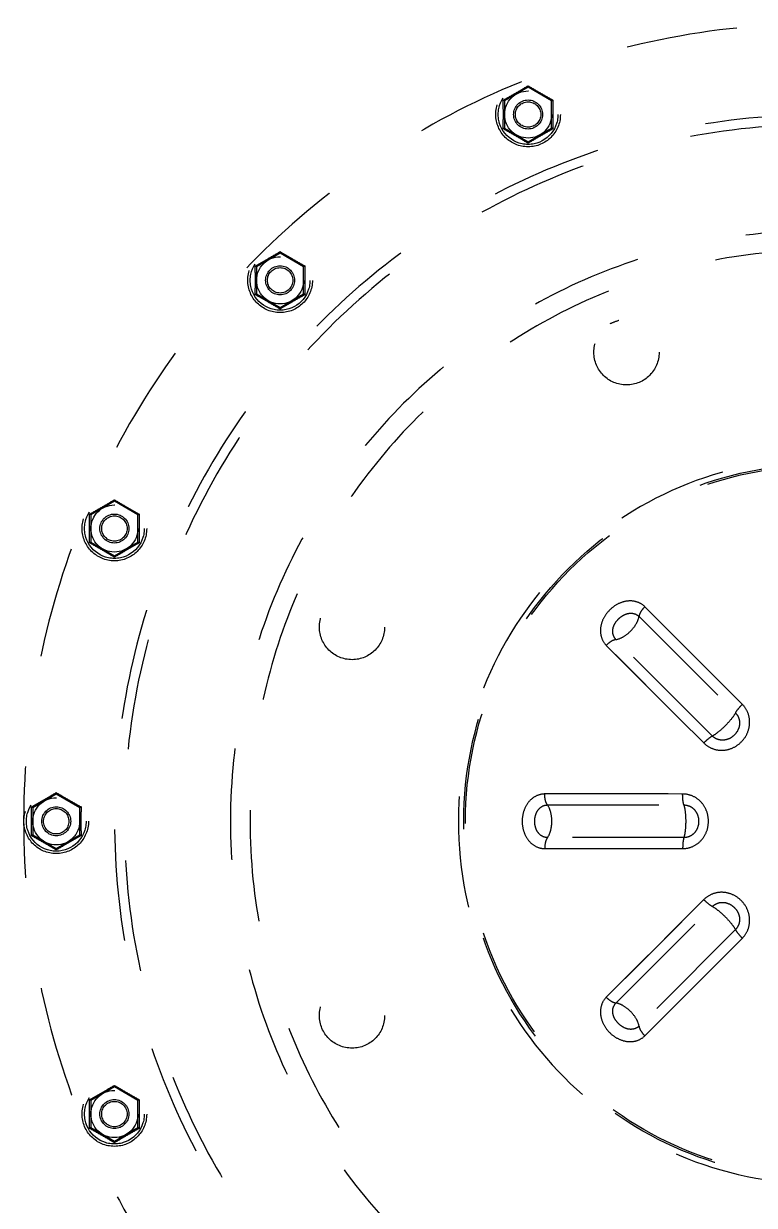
# Model space of a CAD drawing. Header units: millimetres. Extents: x 7589 to 12925, y 625 to 5429.
# Drawn here: x 10830 to 11031.8, y 4056.8 to 4382.7 of the extents above; entities that cross this region are included whole.
import ezdxf

# ---------------------------------------------------------------- set-up
doc = ezdxf.new("R2010")
doc.units = ezdxf.units.MM
doc.header["$LTSCALE"] = 307.34
doc.linetypes.add('DOT', pattern=[0.2, 0.1, -0.1])
doc.layers.get('0').update_dxf_attribs({"linetype": 'CONTINUOUS'})
doc.layers.add('02___PRT_ALL_AXES', color=7, linetype='CONTINUOUS')

msp = doc.modelspace()

# ---------------------------------------------------------------- linework, layer by layer
at = {"color": 0, "linetype": 'DOT'}
for p, q in [((10969.29151, 4365.14136), (10962.79164, 4361.38835)), ((10975.79164, 4361.38881), (10969.29151, 4365.14136)), ((10962.79164, 4361.38835), (10962.7919, 4353.8828)), ((10975.7919, 4353.88326), (10975.79164, 4361.38881)), ((10962.7919, 4353.8828), (10969.29204, 4350.13025)), ((10969.29204, 4350.13025), (10975.7919, 4353.88326)), ((10900.83818, 4319.40231), (10894.33831, 4315.6493)), ((10907.33831, 4315.64976), (10900.83818, 4319.40231)), ((10894.33831, 4315.6493), (10894.33858, 4308.14375)), ((10907.33858, 4308.14421), (10907.33831, 4315.64976)), ((10894.33858, 4308.14375), (10900.83871, 4304.3912)), ((10900.83871, 4304.3912), (10907.33858, 4308.14421)), ((10855.09913, 4250.94898), (10848.59926, 4247.19598)), ((10861.59926, 4247.19644), (10855.09913, 4250.94898)), ((10848.59926, 4247.19598), (10848.59953, 4239.69042)), ((10861.59953, 4239.69088), (10861.59926, 4247.19644)), ((10848.59953, 4239.69042), (10855.09966, 4235.93788)), ((10855.09966, 4235.93788), (10861.59953, 4239.69088)), ((11028.43547, 4194.94304), (11001.52048, 4221.86756)), ((10999.90989, 4219.18186), (11026.53362, 4192.57482)), ((10990.86761, 4211.21471), (11017.79218, 4184.29971)), ((11020.16031, 4186.20152), (10993.55325, 4212.82531)), ((10839.03771, 4170.20278), (10832.53784, 4166.44977)), ((10845.53784, 4166.45023), (10839.03771, 4170.20278)), ((11011.96146, 4170.22318), (10973.89118, 4170.22992)), ((10832.53784, 4166.44977), (10832.53811, 4158.94422)), ((10845.53811, 4158.94468), (10845.53784, 4166.45023)), ((10974.6514, 4167.19198), (11012.29124, 4167.20378)), ((10832.53811, 4158.94422), (10839.03824, 4155.19167)), ((10839.03824, 4155.19167), (10845.53811, 4158.94468)), ((11012.29123, 4158.19057), (10974.65133, 4158.2024)), ((10973.89117, 4155.1645), (11011.96149, 4155.17127)), ((11017.79216, 4141.09472), (10990.86764, 4114.17973)), ((10993.55334, 4112.56914), (11020.16038, 4139.19287)), ((11026.53369, 4132.81956), (10999.90989, 4106.2125)), ((11001.52049, 4103.52686), (11028.43551, 4130.45145)), ((10855.09913, 4089.45658), (10848.59926, 4085.70357)), ((10861.59926, 4085.70403), (10855.09913, 4089.45658)), ((10848.59926, 4085.70357), (10848.59953, 4078.19802)), ((10861.59953, 4078.19847), (10861.59926, 4085.70403)), ((10848.59953, 4078.19802), (10855.09966, 4074.44547)), ((10855.09966, 4074.44547), (10861.59953, 4078.19847))]:
    msp.add_line(p, q, dxfattribs=at)
for points in [[(11015.34797, 4208.03678), (11011.18568, 4212.20031), (11006.59214, 4216.79499), (11001.52048, 4221.86756)], [(10990.86761, 4211.21471), (10995.77577, 4206.30747), (11007.81248, 4194.27428)], [(11028.43547, 4194.94304), (11025.58893, 4197.79142), (11015.34797, 4208.03678)], [(11007.81248, 4194.27428), (11011.0373, 4191.0508), (11017.79218, 4184.29971)], [(10993.44853, 4170.22759), (10987.56129, 4170.22847), (10981.06423, 4170.22928), (10973.89118, 4170.22992)], [(11011.96146, 4170.22318), (11007.93455, 4170.22448), (10993.44853, 4170.22759)], [(10973.89117, 4155.1645), (10980.83171, 4155.16515), (10997.8517, 4155.16764)], [(10997.8517, 4155.16764), (11002.41133, 4155.16859), (11011.96149, 4155.17127)], [(11017.79216, 4141.09472), (11014.94378, 4138.24818), (11008.48004, 4131.78748)], [(11008.48004, 4131.78748), (11004.69843, 4128.00722), (11000.53489, 4123.84493), (10995.94021, 4119.25139), (10990.86764, 4114.17973)], [(11014.86003, 4116.86958), (11018.46093, 4120.47173), (11021.6844, 4123.69655), (11028.43551, 4130.45145)], [(11001.52049, 4103.52686), (11006.42773, 4108.43502), (11014.86003, 4116.86958)]]:
    msp.add_lwpolyline(points, dxfattribs=at)
for centre, radius in [((10969.29177, 4357.63581), 8.91272), ((10969.29177, 4357.63581), 8.24637), ((10969.29177, 4357.63581), 6.5), ((10969.29177, 4357.63581), 4), ((10969.29177, 4357.63581), 3.5), ((10900.83845, 4311.89676), 8.91272), ((10900.83845, 4311.89676), 8.24637), ((10900.83845, 4311.89676), 6.5), ((10900.83845, 4311.89676), 4), ((10900.83845, 4311.89676), 3.5), ((11050.03798, 4162.69723), 98.5), ((11050.03798, 4162.69723), 98.02353), ((10855.09939, 4243.44343), 8.91272), ((10855.09939, 4243.44343), 8.24637), ((10855.09939, 4243.44343), 6.5), ((10855.09939, 4243.44343), 4), ((10855.09939, 4243.44343), 3.5), ((10839.03798, 4162.69723), 8.91272), ((10839.03798, 4162.69723), 8.24637), ((10839.03798, 4162.69723), 6.5), ((10839.03798, 4162.69723), 4), ((10839.03798, 4162.69723), 3.5), ((10855.09939, 4081.95102), 8.91272), ((10855.09939, 4081.95102), 8.24637), ((10855.09939, 4081.95102), 6.5), ((10855.09939, 4081.95102), 4), ((10855.09939, 4081.95102), 3.5)]:
    msp.add_circle(centre, radius, dxfattribs=at)
msp.add_arc((11050.03798, 4162.69723), 100, 0, 359.88, dxfattribs=at)
for points in [[(10962.43973, 4361.59151), (10963.5878, 4362.24023), (10965.88239, 4363.54055), (10968.1557, 4364.87772), (10969.2915, 4365.5477)], [(10969.29149, 4365.5477), (10970.42733, 4364.8778), (10972.70074, 4363.54079), (10974.99542, 4362.24063), (10976.14353, 4361.59199)], [(10969.29205, 4349.72392), (10968.15621, 4350.39381), (10965.88281, 4351.73083), (10963.58813, 4353.03098), (10962.44001, 4353.67962)], [(10976.14381, 4353.68011), (10974.99574, 4353.03139), (10972.70115, 4351.73107), (10970.42784, 4350.39389), (10969.29205, 4349.72392)], [(10893.98641, 4315.85246), (10895.13447, 4316.50118), (10897.42906, 4317.8015), (10899.70237, 4319.13867), (10900.83817, 4319.80865)], [(10900.83816, 4319.80865), (10901.974, 4319.13875), (10904.24741, 4317.80174), (10906.54209, 4316.50158), (10907.6902, 4315.85294)], [(10900.83873, 4303.98487), (10899.70289, 4304.65476), (10897.42948, 4305.99178), (10895.1348, 4307.29193), (10893.98669, 4307.94057)], [(10907.69048, 4307.94106), (10906.54242, 4307.29234), (10904.24783, 4305.99202), (10901.97452, 4304.65484), (10900.83872, 4303.98487)], [(10848.24736, 4247.39913), (10849.39542, 4248.04785), (10851.69001, 4249.34817), (10853.96332, 4250.68534), (10855.09912, 4251.35532)], [(10855.09911, 4251.35532), (10856.23495, 4250.68542), (10858.50836, 4249.34841), (10860.80304, 4248.04825), (10861.95115, 4247.39961)], [(10855.09968, 4235.53154), (10853.96384, 4236.20144), (10851.69043, 4237.53845), (10849.39575, 4238.83861), (10848.24764, 4239.48725)], [(10861.95143, 4239.48773), (10860.80337, 4238.83901), (10858.50878, 4237.53869), (10856.23547, 4236.20152), (10855.09967, 4235.53154)], [(10832.18594, 4166.65293), (10833.334, 4167.30165), (10835.6286, 4168.60197), (10837.90191, 4169.93914), (10839.0377, 4170.60911)], [(10839.03769, 4170.60911), (10840.17353, 4169.93922), (10842.44694, 4168.60221), (10844.74162, 4167.30205), (10845.88973, 4166.65341)], [(10839.03826, 4154.78534), (10837.90242, 4155.45523), (10835.62901, 4156.79225), (10833.33433, 4158.0924), (10832.18622, 4158.74104)], [(10845.89001, 4158.74153), (10844.74195, 4158.09281), (10842.44736, 4156.79249), (10840.17405, 4155.45531), (10839.03825, 4154.78534)], [(10848.24736, 4085.90672), (10849.39542, 4086.55544), (10851.69001, 4087.85576), (10853.96332, 4089.19294), (10855.09912, 4089.86291)], [(10855.09911, 4089.86291), (10856.23495, 4089.19302), (10858.50836, 4087.856), (10860.80304, 4086.55584), (10861.95115, 4085.90721)], [(10855.09968, 4074.03913), (10853.96384, 4074.70903), (10851.69043, 4076.04604), (10849.39575, 4077.3462), (10848.24764, 4077.99484)], [(10861.95143, 4077.99532), (10860.80337, 4077.3466), (10858.50878, 4076.04628), (10856.23547, 4074.70911), (10855.09967, 4074.03913)]]:
    msp.add_open_spline(points, degree=3, dxfattribs=at)
for points, knots in [([(10969.29149, 4365.14135), (10969.29149, 4365.10078), (10969.29251, 4365.41225), (10969.2915, 4365.45282), (10969.29149, 4365.54769)], [0, 0, 0, 0, 0.29956188, 1, 1, 1, 1]), ([(10962.44003, 4353.67962), (10962.45234, 4355.00739), (10962.47344, 4357.64472), (10962.45199, 4360.28205), (10962.43975, 4361.59151)], [0, 0, 0, 0, 0.503470775, 1, 1, 1, 1]), ([(10962.79164, 4361.38835), (10962.7918, 4361.38766), (10962.78746, 4361.3916), (10962.78386, 4361.39236), (10962.774, 4361.39888), (10962.76234, 4361.4054), (10962.74705, 4361.41446), (10962.72152, 4361.42928), (10962.6835, 4361.4513), (10962.63169, 4361.48107), (10962.57264, 4361.51494), (10962.50787, 4361.5522), (10962.46294, 4361.57811), (10962.43975, 4361.5915)], [0, 0, 0, 0, 0.005270768, 0.020858191, 0.046282368, 0.081003533, 0.124365062, 0.175697192, 0.299730798, 0.448270882, 0.617065146, 0.802297204, 1, 1, 1, 1]), ([(10976.14351, 4361.59198), (10976.12032, 4361.57859), (10976.07539, 4361.55268), (10976.01063, 4361.51541), (10975.95157, 4361.48154), (10975.89977, 4361.45176), (10975.86174, 4361.42974), (10975.83622, 4361.41492), (10975.82091, 4361.40587), (10975.80931, 4361.39933), (10975.79931, 4361.39286), (10975.79597, 4361.39201), (10975.79136, 4361.38816), (10975.79164, 4361.38881)], [0, 0, 0, 0, 0.197705209, 0.382939848, 0.551741292, 0.700291465, 0.824330592, 0.875663154, 0.919023194, 0.953740564, 0.97915805, 0.994736811, 1, 1, 1, 1]), ([(10976.14351, 4361.592), (10976.13121, 4360.26436), (10976.1101, 4357.62703), (10976.13155, 4354.9897), (10976.14379, 4353.6801)], [0, 0, 0, 0, 0.503419542, 1, 1, 1, 1]), ([(10962.79192, 4353.88279), (10962.7922, 4353.88344), (10962.78757, 4353.87964), (10962.78422, 4353.87883), (10962.77417, 4353.87248), (10962.76248, 4353.86611), (10962.74708, 4353.85723), (10962.72145, 4353.84261), (10962.68339, 4353.82064), (10962.63168, 4353.79067), (10962.57281, 4353.75645), (10962.50813, 4353.71898), (10962.46321, 4353.69301), (10962.44002, 4353.67962)], [0, 0, 0, 0, 0.005246527, 0.020788041, 0.046167334, 0.080859382, 0.124204947, 0.175529424, 0.299562897, 0.448123589, 0.616956491, 0.802239647, 1, 1, 1, 1]), ([(10976.14381, 4353.68011), (10976.12061, 4353.6935), (10976.07569, 4353.71946), (10976.01101, 4353.75693), (10975.95214, 4353.79113), (10975.90041, 4353.82113), (10975.86241, 4353.84302), (10975.83668, 4353.85776), (10975.8215, 4353.86637), (10975.8092, 4353.87345), (10975.80132, 4353.87775), (10975.79616, 4353.88096), (10975.79435, 4353.88152), (10975.79172, 4353.88394), (10975.79189, 4353.88325)], [0, 0, 0, 0, 0.197757183, 0.383035853, 0.551868359, 0.700432958, 0.824469569, 0.875795596, 0.919142329, 0.953834439, 0.979211825, 0.988239588, 0.994751198, 1, 1, 1, 1]), ([(10969.29205, 4349.72392), (10969.29205, 4349.81879), (10969.29306, 4349.85937), (10969.29202, 4350.17084), (10969.29202, 4350.13026)], [0, 0, 0, 0, 0.700434158, 1, 1, 1, 1]), ([(10900.83817, 4319.4023), (10900.83817, 4319.36173), (10900.83918, 4319.6732), (10900.83817, 4319.71377), (10900.83817, 4319.80864)], [0, 0, 0, 0, 0.29956188, 1, 1, 1, 1]), ([(10893.98671, 4307.94057), (10893.99901, 4309.26833), (10894.02011, 4311.90567), (10893.99866, 4314.543), (10893.98643, 4315.85246)], [0, 0, 0, 0, 0.503470775, 1, 1, 1, 1]), ([(10894.33831, 4315.6493), (10894.33848, 4315.64861), (10894.33414, 4315.65255), (10894.33053, 4315.65331), (10894.32068, 4315.65983), (10894.30901, 4315.66635), (10894.29372, 4315.67541), (10894.26819, 4315.69023), (10894.23017, 4315.71225), (10894.17837, 4315.74202), (10894.11932, 4315.77589), (10894.05454, 4315.81315), (10894.00962, 4315.83906), (10893.98643, 4315.85245)], [0, 0, 0, 0, 0.005270768, 0.020858191, 0.046282368, 0.081003533, 0.124365062, 0.175697192, 0.299730798, 0.448270882, 0.617065146, 0.802297204, 1, 1, 1, 1]), ([(10907.69018, 4315.85293), (10907.66699, 4315.83954), (10907.62207, 4315.81363), (10907.5573, 4315.77636), (10907.49825, 4315.74249), (10907.44644, 4315.71271), (10907.40841, 4315.69069), (10907.3829, 4315.67587), (10907.36758, 4315.66682), (10907.35598, 4315.66028), (10907.34599, 4315.65381), (10907.34265, 4315.65296), (10907.33803, 4315.64911), (10907.33831, 4315.64976)], [0, 0, 0, 0, 0.197705209, 0.382939848, 0.551741292, 0.700291465, 0.824330592, 0.875663154, 0.919023194, 0.953740564, 0.97915805, 0.994736811, 1, 1, 1, 1]), ([(10907.69018, 4315.85295), (10907.67788, 4314.52531), (10907.65678, 4311.88798), (10907.67823, 4309.25065), (10907.69046, 4307.94105)], [0, 0, 0, 0, 0.503419542, 1, 1, 1, 1]), ([(10894.33859, 4308.14374), (10894.33887, 4308.14439), (10894.33425, 4308.14058), (10894.3309, 4308.13978), (10894.32084, 4308.13343), (10894.30916, 4308.12706), (10894.29375, 4308.11818), (10894.26812, 4308.10356), (10894.23006, 4308.08159), (10894.17836, 4308.05162), (10894.11948, 4308.0174), (10894.05481, 4307.97993), (10894.00989, 4307.95396), (10893.98669, 4307.94057)], [0, 0, 0, 0, 0.005246527, 0.020788041, 0.046167334, 0.080859382, 0.124204947, 0.175529424, 0.299562897, 0.448123589, 0.616956491, 0.802239647, 1, 1, 1, 1]), ([(10907.69048, 4307.94106), (10907.66728, 4307.95445), (10907.62236, 4307.98041), (10907.55768, 4308.01788), (10907.49881, 4308.05208), (10907.44708, 4308.08208), (10907.40908, 4308.10397), (10907.38335, 4308.11871), (10907.36817, 4308.12732), (10907.35587, 4308.1344), (10907.348, 4308.1387), (10907.34283, 4308.14191), (10907.34102, 4308.14247), (10907.3384, 4308.14489), (10907.33856, 4308.1442)], [0, 0, 0, 0, 0.197757183, 0.383035853, 0.551868359, 0.700432958, 0.824469569, 0.875795596, 0.919142329, 0.953834439, 0.979211825, 0.988239588, 0.994751198, 1, 1, 1, 1]), ([(10900.83873, 4303.98487), (10900.83872, 4304.07974), (10900.83973, 4304.12032), (10900.8387, 4304.43179), (10900.8387, 4304.39121)], [0, 0, 0, 0, 0.700434158, 1, 1, 1, 1]), ([(10855.09912, 4250.94898), (10855.09912, 4250.9084), (10855.10013, 4251.21987), (10855.09912, 4251.26044), (10855.09911, 4251.35532)], [0, 0, 0, 0, 0.29956188, 1, 1, 1, 1]), ([(10848.24766, 4239.48724), (10848.25996, 4240.81501), (10848.28106, 4243.45234), (10848.25961, 4246.08968), (10848.24738, 4247.39914)], [0, 0, 0, 0, 0.503470775, 1, 1, 1, 1]), ([(10848.59926, 4247.19598), (10848.59943, 4247.19528), (10848.59508, 4247.19922), (10848.59148, 4247.19999), (10848.58163, 4247.20651), (10848.56996, 4247.21303), (10848.55467, 4247.22209), (10848.52914, 4247.2369), (10848.49112, 4247.25892), (10848.43931, 4247.28869), (10848.38026, 4247.32256), (10848.31549, 4247.35982), (10848.27057, 4247.38573), (10848.24738, 4247.39912)], [0, 0, 0, 0, 0.005270768, 0.020858191, 0.046282368, 0.081003533, 0.124365062, 0.175697192, 0.299730798, 0.448270882, 0.617065146, 0.802297204, 1, 1, 1, 1]), ([(10861.95113, 4247.39961), (10861.92794, 4247.38622), (10861.88302, 4247.3603), (10861.81825, 4247.32304), (10861.7592, 4247.28916), (10861.70739, 4247.25939), (10861.66936, 4247.23736), (10861.64385, 4247.22255), (10861.62853, 4247.21349), (10861.61693, 4247.20695), (10861.60694, 4247.20048), (10861.6036, 4247.19963), (10861.59898, 4247.19578), (10861.59926, 4247.19644)], [0, 0, 0, 0, 0.197705209, 0.382939848, 0.551741292, 0.700291465, 0.824330592, 0.875663154, 0.919023194, 0.953740564, 0.97915805, 0.994736811, 1, 1, 1, 1]), ([(10861.95113, 4247.39962), (10861.93883, 4246.07199), (10861.91773, 4243.43465), (10861.93918, 4240.79732), (10861.95141, 4239.48772)], [0, 0, 0, 0, 0.503419542, 1, 1, 1, 1]), ([(10848.59954, 4239.69042), (10848.59982, 4239.69107), (10848.5952, 4239.68726), (10848.59185, 4239.68645), (10848.58179, 4239.68011), (10848.57011, 4239.67373), (10848.5547, 4239.66485), (10848.52907, 4239.65023), (10848.49101, 4239.62826), (10848.43931, 4239.59829), (10848.38043, 4239.56407), (10848.31576, 4239.5266), (10848.27084, 4239.50064), (10848.24764, 4239.48724)], [0, 0, 0, 0, 0.005246527, 0.020788041, 0.046167334, 0.080859382, 0.124204947, 0.175529424, 0.299562897, 0.448123589, 0.616956491, 0.802239647, 1, 1, 1, 1]), ([(10861.95143, 4239.48773), (10861.92823, 4239.50112), (10861.88331, 4239.52708), (10861.81863, 4239.56455), (10861.75976, 4239.59876), (10861.70803, 4239.62875), (10861.67003, 4239.65064), (10861.6443, 4239.66538), (10861.62912, 4239.674), (10861.61682, 4239.68108), (10861.60895, 4239.68537), (10861.60378, 4239.68859), (10861.60197, 4239.68915), (10861.59935, 4239.69157), (10861.59951, 4239.69088)], [0, 0, 0, 0, 0.197757183, 0.383035853, 0.551868359, 0.700432958, 0.824469569, 0.875795596, 0.919142329, 0.953834439, 0.979211825, 0.988239588, 0.994751198, 1, 1, 1, 1]), ([(10855.09967, 4235.53154), (10855.09967, 4235.62642), (10855.10068, 4235.66699), (10855.09964, 4235.97846), (10855.09965, 4235.93788)], [0, 0, 0, 0, 0.700434158, 1, 1, 1, 1]), ([(11001.52048, 4221.86756), (11000.93154, 4222.45656), (10999.40602, 4223.37667), (10996.70695, 4223.60763), (10994.01522, 4222.76866), (10991.68499, 4221.05536), (10989.96918, 4218.72555), (10989.12773, 4216.03196), (10989.35781, 4213.33038), (10990.27846, 4211.80378), (10990.86761, 4211.21471)], [0, 0, 0, 0, 0.115889432, 0.237395261, 0.366273236, 0.499820436, 0.633419103, 0.762451657, 0.884082182, 1, 1, 1, 1]), ([(11001.52046, 4221.86759), (11001.105, 4221.47312), (11000.42635, 4220.65235), (10999.98469, 4219.65934), (10999.90977, 4219.18177)], [0, 0, 0, 0, 0.542357193, 1, 1, 1, 1]), ([(10993.55299, 4212.82535), (10993.20824, 4213.1699), (10992.67666, 4214.07156), (10992.58983, 4215.65982), (10993.15273, 4217.21454), (10994.19441, 4218.5435), (10995.52337, 4219.58408), (10997.07724, 4220.14618), (10998.66417, 4220.05749), (10999.56526, 4219.52636), (10999.90973, 4219.18169)], [0, 0, 0, 0, 0.115823434, 0.237315718, 0.366323871, 0.500154444, 0.633941952, 0.762811012, 0.884202705, 1, 1, 1, 1]), ([(10993.55325, 4212.82531), (10994.26234, 4212.93545), (10995.74235, 4213.56995), (10997.65011, 4215.08504), (10999.16512, 4216.99279), (10999.79981, 4218.47275), (10999.90989, 4219.18186)], [0, 0, 0, 0, 0.228816328, 0.499999709, 0.7711831, 1, 1, 1, 1]), ([(10993.55327, 4212.82531), (10993.07573, 4212.75039), (10992.08279, 4212.30874), (10991.26206, 4211.63013), (10990.86762, 4211.2147)], [0, 0, 0, 0, 0.457645836, 1, 1, 1, 1]), ([(11017.79218, 4184.29971), (11018.45855, 4183.63383), (11020.09873, 4182.56837), (11022.98489, 4182.09638), (11025.84689, 4182.78116), (11028.26336, 4184.46708), (11029.95184, 4186.88298), (11030.63909, 4189.74675), (11030.16762, 4192.63533), (11029.10152, 4194.2765), (11028.43547, 4194.94304)], [0, 0, 0, 0, 0.123541431, 0.247971357, 0.373527945, 0.499844571, 0.62620072, 0.751882405, 0.876425862, 1, 1, 1, 1]), ([(11026.53362, 4192.57483), (11026.74051, 4192.97147), (11027.34577, 4193.79603), (11028.03075, 4194.54516), (11028.43547, 4194.94303)], [0, 0, 0, 0, 0.440787802, 1, 1, 1, 1]), ([(11026.53346, 4192.57463), (11026.92552, 4192.1838), (11027.54643, 4191.21057), (11027.7801, 4189.50085), (11027.3153, 4187.83096), (11026.29711, 4186.43511), (11024.90084, 4185.41832), (11023.23184, 4184.95581), (11021.52351, 4185.18886), (11020.55069, 4185.80941), (11020.15995, 4186.20137)], [0, 0, 0, 0, 0.12340028, 0.248007389, 0.373822461, 0.500154577, 0.626449453, 0.752130104, 0.876628216, 1, 1, 1, 1]), ([(11026.53362, 4192.57482), (11026.22172, 4191.98528), (11025.32157, 4190.75349), (11023.73452, 4189.00057), (11021.98158, 4187.41359), (11020.74984, 4186.5134), (11020.16031, 4186.20152)], [0, 0, 0, 0, 0.22011938, 0.500002135, 0.779885753, 1, 1, 1, 1]), ([(11020.16017, 4186.20148), (11019.76356, 4185.99457), (11018.93907, 4185.38934), (11018.19, 4184.70439), (11017.79217, 4184.29972)], [0, 0, 0, 0, 0.440806577, 1, 1, 1, 1]), ([(10839.0377, 4170.20277), (10839.0377, 4170.1622), (10839.03871, 4170.47366), (10839.0377, 4170.51424), (10839.0377, 4170.60911)], [0, 0, 0, 0, 0.29956188, 1, 1, 1, 1]), ([(10973.89118, 4170.22992), (10973.058, 4170.22997), (10971.3281, 4169.80172), (10969.25587, 4168.05481), (10967.94596, 4165.55934), (10967.65757, 4163.65744), (10967.65752, 4162.69723)], [0, 0, 0, 0, 0.231847702, 0.474946861, 0.732802485, 1, 1, 1, 1]), ([(10974.65138, 4167.19184), (10974.36666, 4167.5825), (10973.9768, 4168.59697), (10973.8763, 4169.65722), (10973.89114, 4170.22992)], [0, 0, 0, 0, 0.457642807, 1, 1, 1, 1]), ([(11012.29123, 4167.2038), (11012.15705, 4167.63055), (11012.00199, 4168.64159), (11011.95663, 4169.65566), (11011.96147, 4170.22318)], [0, 0, 0, 0, 0.440787802, 1, 1, 1, 1]), ([(11019.07523, 4162.69723), (11019.07518, 4163.66064), (11018.732, 4165.60125), (11017.19293, 4168.10708), (11014.81799, 4169.81635), (11012.90399, 4170.22283), (11011.96146, 4170.22318)], [0, 0, 0, 0, 0.25268737, 0.503858586, 0.752789705, 1, 1, 1, 1]), ([(10832.18624, 4158.74104), (10832.19854, 4160.0688), (10832.21965, 4162.70614), (10832.19819, 4165.34347), (10832.18596, 4166.65293)], [0, 0, 0, 0, 0.503470775, 1, 1, 1, 1]), ([(10832.53784, 4166.44977), (10832.53801, 4166.44908), (10832.53367, 4166.45302), (10832.53006, 4166.45378), (10832.52021, 4166.4603), (10832.50854, 4166.46682), (10832.49325, 4166.47588), (10832.46772, 4166.49069), (10832.4297, 4166.51272), (10832.3779, 4166.54249), (10832.31885, 4166.57636), (10832.25407, 4166.61362), (10832.20915, 4166.63953), (10832.18596, 4166.65292)], [0, 0, 0, 0, 0.005270768, 0.020858191, 0.046282368, 0.081003533, 0.124365062, 0.175697192, 0.299730798, 0.448270882, 0.617065146, 0.802297204, 1, 1, 1, 1]), ([(10845.88971, 4166.6534), (10845.86653, 4166.64001), (10845.8216, 4166.6141), (10845.75683, 4166.57683), (10845.69778, 4166.54296), (10845.64597, 4166.51318), (10845.60794, 4166.49116), (10845.58243, 4166.47634), (10845.56711, 4166.46729), (10845.55552, 4166.46075), (10845.54552, 4166.45428), (10845.54218, 4166.45343), (10845.53756, 4166.44958), (10845.53784, 4166.45023)], [0, 0, 0, 0, 0.197705209, 0.382939848, 0.551741292, 0.700291465, 0.824330592, 0.875663154, 0.919023194, 0.953740564, 0.97915805, 0.994736811, 1, 1, 1, 1]), ([(10845.88971, 4166.65342), (10845.87741, 4165.32578), (10845.85631, 4162.68845), (10845.87776, 4160.05112), (10845.88999, 4158.74152)], [0, 0, 0, 0, 0.503419542, 1, 1, 1, 1]), ([(10971.12999, 4162.69703), (10971.12998, 4163.26022), (10971.26474, 4164.37408), (10971.9658, 4165.8697), (10973.15081, 4166.93016), (10974.16392, 4167.1919), (10974.6514, 4167.19175)], [0, 0, 0, 0, 0.267653208, 0.525468054, 0.768327753, 1, 1, 1, 1]), ([(10974.65133, 4158.2024), (10975.07486, 4158.78169), (10975.67272, 4160.27687), (10975.95038, 4162.69719), (10975.67267, 4165.11745), (10975.07498, 4166.61273), (10974.6514, 4167.19198)], [0, 0, 0, 0, 0.228816376, 0.499999751, 0.771183136, 1, 1, 1, 1]), ([(11012.29124, 4167.20378), (11012.48756, 4166.56637), (11012.72206, 4165.05886), (11012.83935, 4162.69715), (11012.722, 4160.33547), (11012.48755, 4158.82797), (11012.29123, 4158.19057)], [0, 0, 0, 0, 0.220119357, 0.500002109, 0.779885725, 1, 1, 1, 1]), ([(11012.29126, 4167.20354), (11012.845, 4167.20441), (11013.97204, 4166.95535), (11015.34565, 4165.91158), (11016.19789, 4164.40498), (11016.37605, 4163.26362), (11016.37607, 4162.6969)], [0, 0, 0, 0, 0.246865392, 0.495907053, 0.747348512, 1, 1, 1, 1]), ([(10967.65752, 4162.69723), (10967.65751, 4161.73716), (10967.94593, 4159.83547), (10969.25555, 4157.34011), (10971.32769, 4155.59286), (10973.0578, 4155.16445), (10973.89117, 4155.1645)], [0, 0, 0, 0, 0.267157049, 0.524996743, 0.768100595, 1, 1, 1, 1]), ([(10974.65112, 4158.20224), (10974.16354, 4158.2021), (10973.15026, 4158.46377), (10971.96634, 4159.52528), (10971.26497, 4161.02021), (10971.12999, 4162.13394), (10971.12999, 4162.69703)], [0, 0, 0, 0, 0.231736057, 0.474569494, 0.732373364, 1, 1, 1, 1]), ([(11011.96149, 4155.17127), (11012.90451, 4155.17165), (11014.81918, 4155.57849), (11017.19412, 4157.28874), (11018.73225, 4159.79446), (11019.07528, 4161.73436), (11019.07523, 4162.69723)], [0, 0, 0, 0, 0.247340189, 0.496314031, 0.747455011, 1, 1, 1, 1]), ([(11016.37607, 4162.6969), (11016.37608, 4162.13056), (11016.19781, 4160.98973), (11015.34562, 4159.48379), (11013.97269, 4158.43879), (11012.84513, 4158.18936), (11012.29108, 4158.19021)], [0, 0, 0, 0, 0.252491169, 0.503875201, 0.752985014, 1, 1, 1, 1]), ([(10832.53812, 4158.94421), (10832.53841, 4158.94486), (10832.53378, 4158.94105), (10832.53043, 4158.94025), (10832.52037, 4158.9339), (10832.50869, 4158.92753), (10832.49328, 4158.91865), (10832.46765, 4158.90403), (10832.42959, 4158.88206), (10832.37789, 4158.85209), (10832.31901, 4158.81787), (10832.25434, 4158.7804), (10832.20942, 4158.75443), (10832.18622, 4158.74104)], [0, 0, 0, 0, 0.005246527, 0.020788041, 0.046167334, 0.080859382, 0.124204947, 0.175529424, 0.299562897, 0.448123589, 0.616956491, 0.802239647, 1, 1, 1, 1]), ([(10845.89001, 4158.74152), (10845.86681, 4158.75492), (10845.82189, 4158.78087), (10845.75721, 4158.81835), (10845.69835, 4158.85255), (10845.64661, 4158.88255), (10845.60861, 4158.90444), (10845.58288, 4158.91918), (10845.5677, 4158.92779), (10845.5554, 4158.93487), (10845.54753, 4158.93916), (10845.54236, 4158.94238), (10845.54055, 4158.94294), (10845.53793, 4158.94536), (10845.53809, 4158.94467)], [0, 0, 0, 0, 0.197757183, 0.383035853, 0.551868359, 0.700432958, 0.824469569, 0.875795596, 0.919142329, 0.953834439, 0.979211825, 0.988239588, 0.994751198, 1, 1, 1, 1]), ([(10974.65135, 4158.20242), (10974.36666, 4157.81177), (10973.97683, 4156.79736), (10973.87634, 4155.73716), (10973.89119, 4155.1645)], [0, 0, 0, 0, 0.457645836, 1, 1, 1, 1]), ([(11012.29116, 4158.19044), (11012.15702, 4157.76369), (11012.00198, 4156.75273), (11011.95664, 4155.73873), (11011.96148, 4155.17127)], [0, 0, 0, 0, 0.440806594, 1, 1, 1, 1]), ([(10839.03826, 4154.78534), (10839.03825, 4154.88021), (10839.03926, 4154.92079), (10839.03823, 4155.23226), (10839.03823, 4155.19168)], [0, 0, 0, 0, 0.700434158, 1, 1, 1, 1]), ([(11028.43551, 4130.45145), (11029.10134, 4131.11785), (11030.16713, 4132.75849), (11030.63901, 4135.64639), (11029.95213, 4138.51038), (11028.2637, 4140.92804), (11025.84478, 4142.61421), (11022.98158, 4143.29825), (11020.09642, 4142.82498), (11018.45787, 4141.75993), (11017.79216, 4141.09472)], [0, 0, 0, 0, 0.123540765, 0.248049388, 0.373723722, 0.500151782, 0.626570643, 0.752210718, 0.876581026, 1, 1, 1, 1]), ([(11020.16037, 4139.19287), (11019.76373, 4139.39976), (11018.93917, 4140.00502), (11018.19005, 4140.69), (11017.79217, 4141.09472)], [0, 0, 0, 0, 0.440787802, 1, 1, 1, 1]), ([(11020.16057, 4139.19271), (11020.55091, 4139.58427), (11021.5226, 4140.2046), (11023.23035, 4140.43934), (11024.90003, 4139.97666), (11026.29737, 4138.95955), (11027.31561, 4137.56284), (11027.77955, 4135.89272), (11027.54656, 4134.18322), (11026.92582, 4133.20999), (11026.53383, 4132.8192)], [0, 0, 0, 0, 0.12324557, 0.247678062, 0.373460133, 0.499837316, 0.626222817, 0.752028641, 0.876617733, 1, 1, 1, 1]), ([(11020.16038, 4139.19287), (11020.74992, 4138.88097), (11021.98171, 4137.98082), (11023.73463, 4136.39377), (11025.32161, 4134.64083), (11026.2218, 4133.40909), (11026.53369, 4132.81956)], [0, 0, 0, 0, 0.220119365, 0.500002118, 0.779885734, 1, 1, 1, 1]), ([(11026.53372, 4132.81942), (11026.74064, 4132.42281), (11027.34586, 4131.59832), (11028.03081, 4130.84925), (11028.43549, 4130.45142)], [0, 0, 0, 0, 0.440806548, 1, 1, 1, 1]), ([(10990.86764, 4114.17973), (10990.27863, 4113.59079), (10989.35853, 4112.06525), (10989.12757, 4109.36615), (10989.96657, 4106.6744), (10991.67991, 4104.34417), (10994.00975, 4102.62837), (10996.70335, 4101.78696), (10999.40489, 4102.01709), (11000.93144, 4102.93772), (11001.52049, 4103.52686)], [0, 0, 0, 0, 0.115890344, 0.237397281, 0.366276391, 0.49982486, 0.633424235, 0.762456705, 0.884085771, 1, 1, 1, 1]), ([(10990.86761, 4114.17971), (10991.26208, 4113.76425), (10992.08285, 4113.0856), (10993.07586, 4112.64394), (10993.55343, 4112.56902)], [0, 0, 0, 0, 0.542357193, 1, 1, 1, 1]), ([(10999.90985, 4106.21223), (10999.56531, 4105.8675), (10998.66368, 4105.33592), (10997.07544, 4105.24908), (10995.52071, 4105.81195), (10994.19173, 4106.85362), (10993.15114, 4108.18258), (10992.58903, 4109.73647), (10992.6777, 4111.32341), (10993.20884, 4112.22451), (10993.55351, 4112.56898)], [0, 0, 0, 0, 0.115820118, 0.237310809, 0.366318979, 0.500150161, 0.633938885, 0.7628091, 0.884201837, 1, 1, 1, 1]), ([(10999.90989, 4106.2125), (10999.79975, 4106.92159), (10999.16525, 4108.4016), (10997.65016, 4110.30936), (10995.74241, 4111.82437), (10994.26245, 4112.45906), (10993.55334, 4112.56914)], [0, 0, 0, 0, 0.228816367, 0.499999743, 0.771183129, 1, 1, 1, 1]), ([(10999.90989, 4106.21252), (10999.98481, 4105.73498), (11000.42646, 4104.74204), (11001.10508, 4103.92131), (11001.52051, 4103.52687)], [0, 0, 0, 0, 0.457645836, 1, 1, 1, 1]), ([(10855.09912, 4089.45657), (10855.09912, 4089.41599), (10855.10013, 4089.72746), (10855.09912, 4089.76804), (10855.09911, 4089.86291)], [0, 0, 0, 0, 0.29956188, 1, 1, 1, 1]), ([(10848.24766, 4077.99483), (10848.25996, 4079.3226), (10848.28106, 4081.95994), (10848.25961, 4084.59727), (10848.24738, 4085.90673)], [0, 0, 0, 0, 0.503470775, 1, 1, 1, 1]), ([(10848.59926, 4085.70357), (10848.59943, 4085.70287), (10848.59508, 4085.70682), (10848.59148, 4085.70758), (10848.58163, 4085.7141), (10848.56996, 4085.72062), (10848.55467, 4085.72968), (10848.52914, 4085.74449), (10848.49112, 4085.76651), (10848.43931, 4085.79628), (10848.38026, 4085.83015), (10848.31549, 4085.86741), (10848.27057, 4085.89332), (10848.24738, 4085.90671)], [0, 0, 0, 0, 0.005270768, 0.020858191, 0.046282368, 0.081003533, 0.124365062, 0.175697192, 0.299730798, 0.448270882, 0.617065146, 0.802297204, 1, 1, 1, 1]), ([(10861.95113, 4085.9072), (10861.92794, 4085.89381), (10861.88302, 4085.86789), (10861.81825, 4085.83063), (10861.7592, 4085.79675), (10861.70739, 4085.76698), (10861.66936, 4085.74496), (10861.64385, 4085.73014), (10861.62853, 4085.72108), (10861.61693, 4085.71454), (10861.60694, 4085.70807), (10861.6036, 4085.70722), (10861.59898, 4085.70337), (10861.59926, 4085.70403)], [0, 0, 0, 0, 0.197705209, 0.382939848, 0.551741292, 0.700291465, 0.824330592, 0.875663154, 0.919023194, 0.953740564, 0.97915805, 0.994736811, 1, 1, 1, 1]), ([(10861.95113, 4085.90721), (10861.93883, 4084.57958), (10861.91773, 4081.94224), (10861.93918, 4079.30491), (10861.95141, 4077.99532)], [0, 0, 0, 0, 0.503419542, 1, 1, 1, 1]), ([(10848.59954, 4078.19801), (10848.59982, 4078.19866), (10848.5952, 4078.19485), (10848.59185, 4078.19405), (10848.58179, 4078.1877), (10848.57011, 4078.18132), (10848.5547, 4078.17244), (10848.52907, 4078.15782), (10848.49101, 4078.13586), (10848.43931, 4078.10589), (10848.38043, 4078.07167), (10848.31576, 4078.03419), (10848.27084, 4078.00823), (10848.24764, 4077.99484)], [0, 0, 0, 0, 0.005246527, 0.020788041, 0.046167334, 0.080859382, 0.124204947, 0.175529424, 0.299562897, 0.448123589, 0.616956491, 0.802239647, 1, 1, 1, 1]), ([(10861.95143, 4077.99532), (10861.92823, 4078.00871), (10861.88331, 4078.03467), (10861.81863, 4078.07214), (10861.75976, 4078.10635), (10861.70803, 4078.13634), (10861.67003, 4078.15823), (10861.6443, 4078.17297), (10861.62912, 4078.18159), (10861.61682, 4078.18867), (10861.60895, 4078.19296), (10861.60378, 4078.19618), (10861.60197, 4078.19674), (10861.59935, 4078.19916), (10861.59951, 4078.19847)], [0, 0, 0, 0, 0.197757183, 0.383035853, 0.551868359, 0.700432958, 0.824469569, 0.875795596, 0.919142329, 0.953834439, 0.979211825, 0.988239588, 0.994751198, 1, 1, 1, 1]), ([(10855.09967, 4074.03914), (10855.09967, 4074.13401), (10855.10068, 4074.17458), (10855.09964, 4074.48605), (10855.09965, 4074.44548)], [0, 0, 0, 0, 0.700434158, 1, 1, 1, 1])]:
    msp.add_open_spline(points, degree=3, knots=knots, dxfattribs=at)
at = {"layer": '02___PRT_ALL_AXES', "color": 0, "linetype": 'DOT'}
for centre in [(10996.4623, 4292.04036), (10920.69484, 4216.27291), (10920.69484, 4109.12155)]:
    msp.add_circle(centre, 9, dxfattribs=at)
for centre, radius, start, end in [((11050.03798, 4162.69723), 220, 0, 359.88), ((11050.03798, 4162.69723), 194.89893, 0, 359.88), ((11050.03798, 4162.69723), 192.18745, 0, 359.88), ((11050.03798, 4162.69723), 162.9051, 0, 359.88), ((11050.03798, 4162.69723), 157.48215, 0, 359.88), ((11046.03798, 4162.69723), 147.5, 110.5042746, 111.5422099)]:
    msp.add_arc(centre, radius, start, end, dxfattribs=at)

doc.saveas('drawing.dxf')
